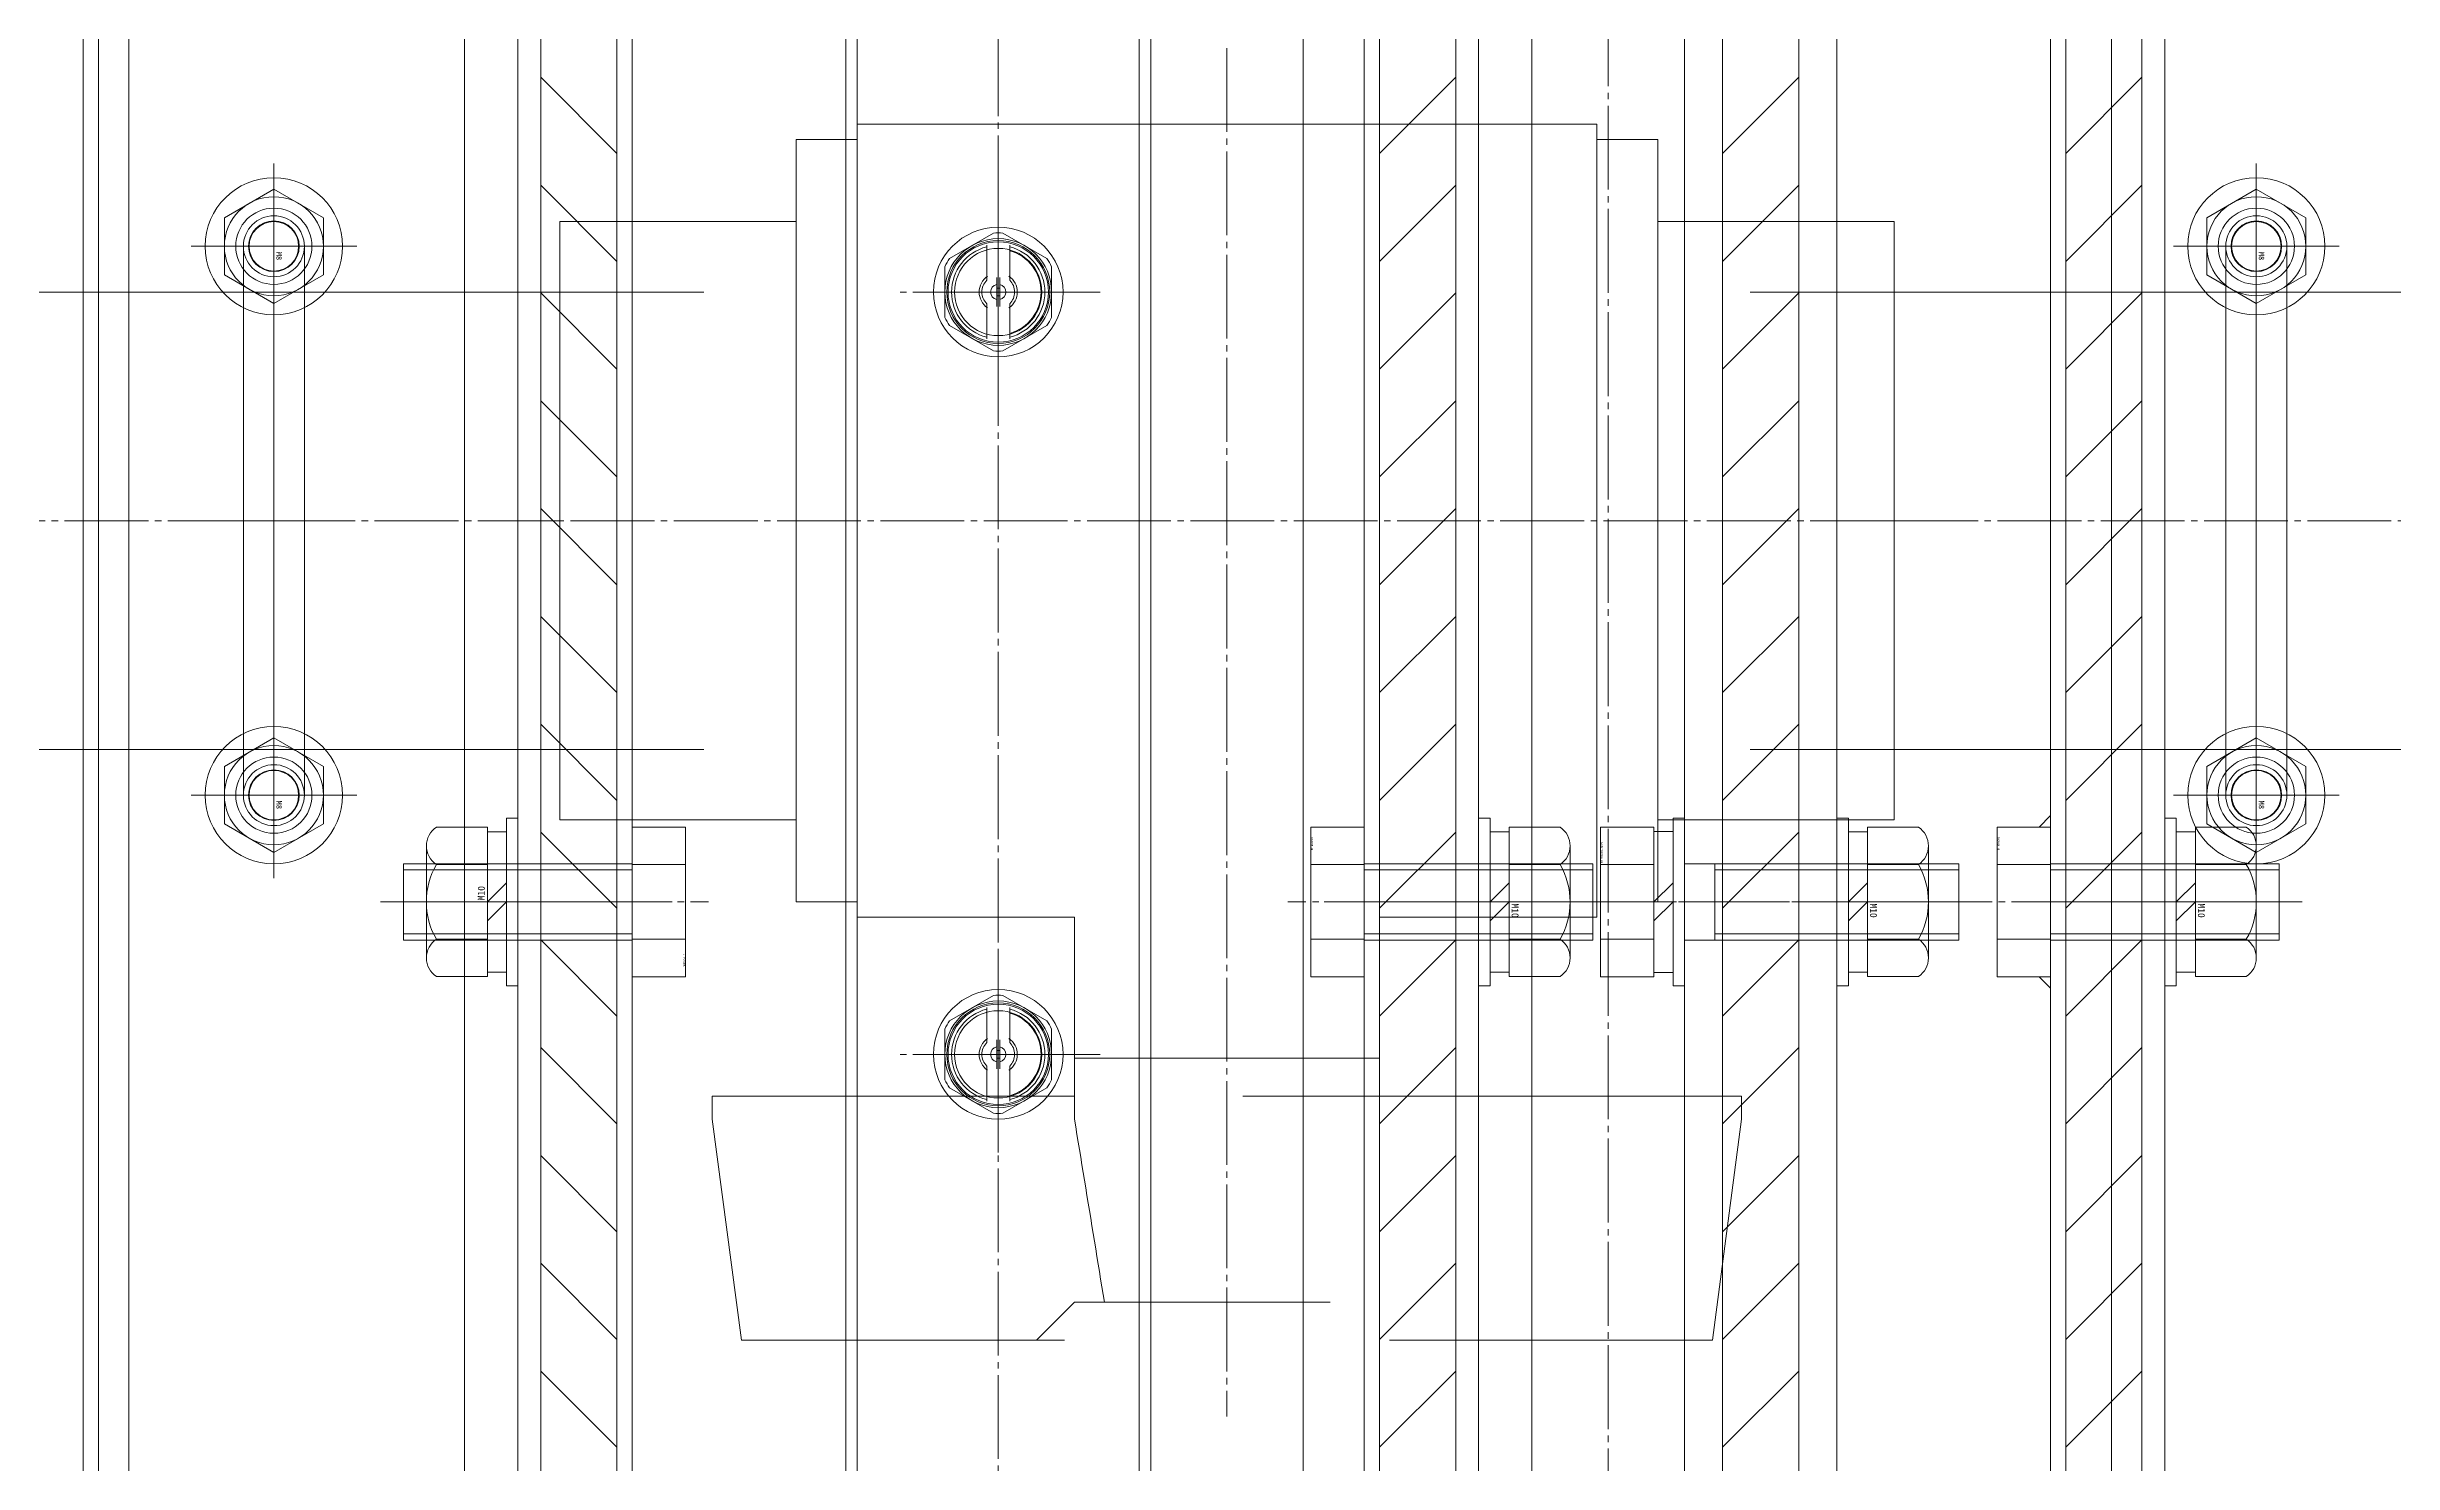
# Model space of a CAD drawing. Units: millimetres at full size. Extents: x -21196 to 21204, y -11807 to 11807.
# Drawn here: x -8104.3 to -7796.6, y -2983.8 to -2798 of the extents above; entities that cross this region are included whole.
import ezdxf
from ezdxf.enums import TextEntityAlignment as Align

# ---------------------------------------------------------------- set-up
doc = ezdxf.new("R2010")
doc.units = ezdxf.units.MM
doc.header["$LTSCALE"] = 0.5
doc.linetypes.add('USER4', pattern=[27.1, 22, -1.7, 1.7, -1.7])
doc.layers.add('1-0_設備-5(241129配置図菊池追記(立面図).jww)(機器配置図 260128.dwg)', color=7, linetype='Continuous', lineweight=9)
doc.styles.add('ＭＳ ゴシック', font='')
doc.styles.get('ＭＳ ゴシック').set_extended_font_data('MS Gothic')

msp = doc.modelspace()

# ---------------------------------------------------------------- linework, layer by layer
at = {"layer": '1-0_設備-5(241129配置図菊池追記(立面図).jww)(機器配置図 260128.dwg)'}
for p, q in [((-7939.5215, -3628.1472), (-7939.5215, -1232.1472)), ((-7998.0215, -1330.1471), (-7998.0215, -3580.1471)), ((-7961.0215, -3580.1471), (-7961.0215, -1330.1471)), ((-8049.5215, -1360.1471), (-8049.5215, -3205.1471)), ((-8049.5215, -1360.1471), (-8049.5215, -3205.1471)), ((-8099.5215, -1405.1471), (-8099.5215, -3455.1471)), ((-8099.5215, -1405.1471), (-8099.5215, -3455.1471)), ((-8093.5215, -1405.1471), (-8093.5215, -3455.1471)), ((-8093.5215, -1405.1471), (-8093.5215, -3455.1471)), ((-7839.5215, -1405.1471), (-7839.5215, -3455.1471)), ((-7839.5215, -1405.1471), (-7839.5215, -3455.1471)), ((-7833.5215, -1405.1471), (-7833.5215, -3455.1471)), ((-7833.5215, -1405.1471), (-7833.5215, -3455.1471)), ((-8027.5215, -1425.1472), (-8027.5215, -3435.1472)), ((-7931.5215, -3435.1472), (-7931.5215, -1425.1472)), ((-8029.5215, -1480.1472), (-8029.5215, -3380.1472)), ((-7929.5215, -3380.1472), (-7929.5215, -1480.1472)), ((-8039.5215, -2801.9848), (-8029.5215, -2811.9848)), ((-7919.5215, -2801.9848), (-7929.5215, -2811.9848)), ((-7874.5215, -2801.9848), (-7884.5215, -2811.9848)), ((-7829.5215, -2801.9848), (-7839.5215, -2811.9848)), ((-7901.0215, -2808.1471), (-7998.0215, -2808.1471)), ((-7998.0215, -2808.1471), (-7998.0215, -2912.1471)), ((-7901.0215, -2808.1471), (-7901.0215, -2912.1471)), ((-8006.0215, -2810.1471), (-8006.0215, -2910.1471)), ((-7998.0215, -2810.1471), (-8006.0215, -2810.1471)), ((-7901.0215, -2810.1471), (-7893.0215, -2810.1471)), ((-7893.0215, -2810.1471), (-7893.0215, -2910.1471)), ((-8074.5215, -2816.6471), (-8081.0165, -2820.3971)), ((-8074.5215, -2816.6471), (-8081.0165, -2820.3971)), ((-8068.0265, -2820.3971), (-8074.5215, -2816.6471)), ((-8068.0265, -2820.3971), (-8074.5215, -2816.6471)), ((-8039.5215, -2816.127), (-8029.5215, -2826.127)), ((-7919.5215, -2816.127), (-7929.5215, -2826.127)), ((-7874.5215, -2816.1269), (-7884.5215, -2826.1269)), ((-7829.5215, -2816.127), (-7839.5215, -2826.127)), ((-7814.5215, -2816.6471), (-7821.0165, -2820.3971)), ((-7814.5215, -2816.6471), (-7821.0165, -2820.3971)), ((-7808.0265, -2820.3971), (-7814.5215, -2816.6471)), ((-7808.0265, -2820.3971), (-7814.5215, -2816.6471)), ((-8081.0165, -2820.3971), (-8081.0165, -2827.8971)), ((-8081.0165, -2820.3971), (-8081.0165, -2827.8971)), ((-8081.0165, -2820.3971), (-8081.0165, -2827.8971)), ((-8081.0165, -2820.3971), (-8081.0165, -2827.8971)), ((-8068.0265, -2827.8971), (-8068.0265, -2820.3971)), ((-8068.0265, -2827.8971), (-8068.0265, -2820.3971)), ((-8068.0265, -2827.8971), (-8068.0265, -2820.3971)), ((-8068.0265, -2827.8971), (-8068.0265, -2820.3971)), ((-8037.0215, -2820.8971), (-8037.0215, -2899.3971)), ((-8006.0215, -2820.8971), (-8037.0215, -2820.8971)), ((-7893.0215, -2820.8971), (-7862.0215, -2820.8971)), ((-7862.0215, -2820.8971), (-7862.0215, -2899.3971)), ((-7821.0165, -2820.3971), (-7821.0165, -2827.8971)), ((-7821.0165, -2820.3971), (-7821.0165, -2827.8971)), ((-7821.0165, -2820.3971), (-7821.0165, -2827.8971)), ((-7821.0165, -2820.3971), (-7821.0165, -2827.8971)), ((-7808.0265, -2827.8971), (-7808.0265, -2820.3971)), ((-7808.0265, -2827.8971), (-7808.0265, -2820.3971)), ((-7808.0265, -2827.8971), (-7808.0265, -2820.3971)), ((-7808.0265, -2827.8971), (-7808.0265, -2820.3971)), ((-8078.5215, -2824.1471), (-8078.5215, -2896.1471)), ((-8078.5215, -2824.1471), (-8078.5215, -2896.1471)), ((-8070.5215, -2824.1471), (-8070.5215, -2896.1471)), ((-8070.5215, -2824.1471), (-8070.5215, -2896.1471)), ((-7980.1411, -2822.422), (-7985.902, -2825.748)), ((-7981.0215, -2824.0189), (-7981.0215, -2828.6069)), ((-7973.1411, -2825.748), (-7978.902, -2822.422)), ((-7978.0215, -2828.6069), (-7978.0215, -2824.0189)), ((-7818.5215, -2824.1471), (-7818.5215, -2896.1471)), ((-7818.5215, -2824.1471), (-7818.5215, -2896.1471)), ((-7810.5215, -2824.1471), (-7810.5215, -2896.1471)), ((-7810.5215, -2824.1471), (-7810.5215, -2896.1471)), ((-7986.5215, -2826.8211), (-7986.5215, -2833.4732)), ((-7972.5215, -2833.4732), (-7972.5215, -2826.8211)), ((-8115.5215, -2830.1471), (-8037.0215, -2830.1471)), ((-8081.0165, -2827.8971), (-8074.5215, -2831.6471)), ((-8081.0165, -2827.8971), (-8074.5215, -2831.6471)), ((-8074.5215, -2831.6471), (-8068.0265, -2827.8971)), ((-8074.5215, -2831.6471), (-8068.0265, -2827.8971)), ((-8074.5215, -2830.1471), (-8074.5215, -2890.1471)), ((-8039.5215, -2830.2691), (-8029.5215, -2840.2691)), ((-8037.0215, -2830.1471), (-8018.1526, -2830.1471)), ((-7979.7215, -2832.0366), (-7979.7215, -2828.2577)), ((-7979.3215, -2832.0366), (-7979.3215, -2828.2577)), ((-7919.5215, -2830.2691), (-7929.5215, -2840.2691)), ((-7874.5215, -2830.2691), (-7884.5215, -2840.2691)), ((-7862.0215, -2830.1471), (-7880.8904, -2830.1471)), ((-7862.0215, -2830.1471), (-7763.5215, -2830.1471)), ((-7829.5215, -2830.2691), (-7839.5215, -2840.2691)), ((-7821.0165, -2827.8971), (-7814.5215, -2831.6471)), ((-7821.0165, -2827.8971), (-7814.5215, -2831.6471)), ((-7814.5215, -2831.6471), (-7808.0265, -2827.8971)), ((-7814.5215, -2831.6471), (-7808.0265, -2827.8971)), ((-7814.5215, -2830.1471), (-7814.5215, -2890.1471)), ((-7981.0215, -2831.6875), (-7981.0215, -2836.2754)), ((-7978.0215, -2836.2754), (-7978.0215, -2831.6875)), ((-7985.902, -2834.5463), (-7980.1411, -2837.8724)), ((-7978.902, -2837.8724), (-7973.1411, -2834.5463)), ((-8039.5215, -2844.4112), (-8029.5215, -2854.4112)), ((-7919.5215, -2844.4112), (-7929.5215, -2854.4112)), ((-7874.5215, -2844.4112), (-7884.5215, -2854.4112)), ((-7829.5215, -2844.4112), (-7839.5215, -2854.4112)), ((-8070.5215, -2860.1471), (-8078.5215, -2860.1471)), ((-8070.5215, -2860.1471), (-8078.5215, -2860.1471)), ((-8039.5215, -2858.5534), (-8029.5215, -2868.5534)), ((-7919.5215, -2858.5534), (-7929.5215, -2868.5534)), ((-7874.5215, -2858.5534), (-7884.5215, -2868.5534)), ((-7829.5215, -2858.5534), (-7839.5215, -2868.5534)), ((-7810.5215, -2860.1471), (-7818.5215, -2860.1471)), ((-7810.5215, -2860.1471), (-7818.5215, -2860.1471)), ((-8039.5215, -2872.6955), (-8029.5215, -2882.6955)), ((-7919.5215, -2872.6955), (-7929.5215, -2882.6955)), ((-7874.5215, -2872.6955), (-7884.5215, -2882.6955)), ((-7829.5215, -2872.6955), (-7839.5215, -2882.6955)), ((-8074.5215, -2888.6471), (-8081.0165, -2892.3971)), ((-8074.5215, -2888.6471), (-8081.0165, -2892.3971)), ((-8068.0265, -2892.3971), (-8074.5215, -2888.6471)), ((-8068.0265, -2892.3971), (-8074.5215, -2888.6471)), ((-8039.5215, -2886.8376), (-8029.5215, -2896.8376)), ((-7919.5215, -2886.8376), (-7929.5215, -2896.8376)), ((-7874.5215, -2886.8376), (-7884.5215, -2896.8376)), ((-7829.5215, -2886.8376), (-7839.5215, -2896.8376)), ((-7814.5215, -2888.6471), (-7821.0165, -2892.3971)), ((-7814.5215, -2888.6471), (-7821.0165, -2892.3971)), ((-7808.0265, -2892.3971), (-7814.5215, -2888.6471)), ((-7808.0265, -2892.3971), (-7814.5215, -2888.6471)), ((-8115.5215, -2890.1471), (-8037.0215, -2890.1471)), ((-8037.0215, -2890.1471), (-8018.1526, -2890.1471)), ((-7862.0215, -2890.1471), (-7880.8904, -2890.1471)), ((-7862.0215, -2890.1471), (-7763.5215, -2890.1471)), ((-8081.0165, -2892.3971), (-8081.0165, -2899.8971)), ((-8081.0165, -2892.3971), (-8081.0165, -2899.8971)), ((-8081.0165, -2892.3971), (-8081.0165, -2899.8971)), ((-8081.0165, -2892.3971), (-8081.0165, -2899.8971)), ((-8068.0265, -2899.8971), (-8068.0265, -2892.3971)), ((-8068.0265, -2899.8971), (-8068.0265, -2892.3971)), ((-8068.0265, -2899.8971), (-8068.0265, -2892.3971)), ((-8068.0265, -2899.8971), (-8068.0265, -2892.3971)), ((-7821.0165, -2892.3971), (-7821.0165, -2899.8971)), ((-7821.0165, -2892.3971), (-7821.0165, -2899.8971)), ((-7821.0165, -2892.3971), (-7821.0165, -2899.8971)), ((-7821.0165, -2892.3971), (-7821.0165, -2899.8971)), ((-7808.0265, -2899.8971), (-7808.0265, -2892.3971)), ((-7808.0265, -2899.8971), (-7808.0265, -2892.3971)), ((-7808.0265, -2899.8971), (-7808.0265, -2892.3971)), ((-7808.0265, -2899.8971), (-7808.0265, -2892.3971)), ((-8081.0165, -2899.8971), (-8074.5215, -2903.6471)), ((-8081.0165, -2899.8971), (-8074.5215, -2903.6471)), ((-8074.5215, -2903.6471), (-8068.0265, -2899.8971)), ((-8074.5215, -2903.6471), (-8068.0265, -2899.8971)), ((-8053.2085, -2900.3472), (-8046.5215, -2900.3472)), ((-8046.5215, -2919.9472), (-8046.5215, -2900.3472)), ((-8046.5215, -2900.9472), (-8044.0215, -2900.9472)), ((-8039.5215, -2900.9798), (-8029.5215, -2910.9798)), ((-8006.0215, -2899.3971), (-8037.0215, -2899.3971)), ((-8027.5215, -2900.3322), (-8020.5215, -2900.3322)), ((-8027.5215, -2900.3322), (-8027.5215, -2919.9621)), ((-8020.5215, -2900.3322), (-8020.5215, -2919.9621)), ((-7938.5215, -2919.9621), (-7938.5215, -2900.3322)), ((-7931.5215, -2900.3322), (-7938.5215, -2900.3322)), ((-7931.5215, -2919.9621), (-7931.5215, -2900.3322)), ((-7919.5215, -2900.9798), (-7929.5215, -2910.9798)), ((-7915.0215, -2900.9472), (-7912.5215, -2900.9472)), ((-7912.5215, -2900.3472), (-7912.5215, -2919.9472)), ((-7912.5215, -2900.3472), (-7905.8345, -2900.3472)), ((-7900.5215, -2919.9621), (-7900.5215, -2900.3322)), ((-7893.5215, -2900.3322), (-7900.5215, -2900.3322)), ((-7893.5215, -2900.3322), (-7893.5215, -2919.9621)), ((-7891.0215, -2900.8971), (-7893.5215, -2900.8971)), ((-7893.0215, -2899.3971), (-7862.0215, -2899.3971)), ((-7891.0215, -2921.1471), (-7891.0215, -2899.1471)), ((-7889.5215, -2899.1471), (-7891.0215, -2899.1471)), ((-7889.5215, -2921.1471), (-7889.5215, -2899.1471)), ((-7874.5215, -2900.9798), (-7884.5215, -2910.9798)), ((-7868.0215, -2900.9471), (-7865.5215, -2900.9471)), ((-7865.5215, -2900.3471), (-7865.5215, -2919.9471)), ((-7865.5215, -2900.3471), (-7858.8345, -2900.3471)), ((-7848.5215, -2919.9621), (-7848.5215, -2900.3322)), ((-7841.5215, -2900.3322), (-7848.5215, -2900.3322)), ((-7841.5215, -2919.9621), (-7841.5215, -2900.3322)), ((-7829.5215, -2900.9798), (-7839.5215, -2910.9798)), ((-7825.0215, -2900.9472), (-7822.5215, -2900.9472)), ((-7822.5215, -2900.3472), (-7822.5215, -2919.9472)), ((-7822.5215, -2900.3472), (-7815.8345, -2900.3472)), ((-7821.0165, -2899.8971), (-7814.5215, -2903.6471)), ((-7821.0165, -2899.8971), (-7814.5215, -2903.6471)), ((-7814.5215, -2903.6471), (-7808.0265, -2899.8971)), ((-7814.5215, -2903.6471), (-7808.0265, -2899.8971)), ((-8054.5215, -2917.4972), (-8054.5215, -2902.7972)), ((-7904.5215, -2902.7972), (-7904.5215, -2917.4972)), ((-7857.5215, -2902.7971), (-7857.5215, -2917.4971)), ((-7814.5215, -2902.7972), (-7814.5215, -2917.4972)), ((-8057.5215, -2905.1472), (-8057.5215, -2915.1472)), ((-8057.5215, -2905.1472), (-8027.5215, -2905.1472)), ((-8057.5215, -2905.9592), (-8027.5215, -2905.9592)), ((-8053.2085, -2905.2472), (-8046.5215, -2905.2472)), ((-8046.5215, -2910.1472), (-8044.0215, -2907.6472)), ((-8027.5215, -2905.2397), (-8020.5215, -2905.2397)), ((-7931.5215, -2905.2397), (-7938.5215, -2905.2397)), ((-7901.5215, -2905.1472), (-7931.5215, -2905.1472)), ((-7901.5215, -2905.9592), (-7931.5215, -2905.9592)), ((-7915.0215, -2910.1472), (-7912.5215, -2907.6472)), ((-7912.5215, -2905.2472), (-7905.8345, -2905.2472)), ((-7901.5215, -2915.1472), (-7901.5215, -2905.1472)), ((-7893.5215, -2905.2397), (-7900.5215, -2905.2397)), ((-7893.5215, -2910.1471), (-7891.0215, -2907.6471)), ((-7853.5215, -2905.1471), (-7889.5215, -2905.1471)), ((-7885.5215, -2915.1471), (-7885.5215, -2905.1471)), ((-7853.5215, -2905.9591), (-7885.5215, -2905.9591)), ((-7868.0215, -2910.1471), (-7865.5215, -2907.6471)), ((-7865.5215, -2905.2471), (-7858.8345, -2905.2471)), ((-7853.5215, -2915.1471), (-7853.5215, -2905.1471)), ((-7841.5215, -2905.2397), (-7848.5215, -2905.2397)), ((-7811.5215, -2905.1472), (-7841.5215, -2905.1472)), ((-7811.5215, -2905.9592), (-7841.5215, -2905.9592)), ((-7825.0215, -2910.1472), (-7822.5215, -2907.6472)), ((-7822.5215, -2905.2472), (-7815.8345, -2905.2472)), ((-7811.5215, -2915.1472), (-7811.5215, -2905.1472)), ((-8044.0215, -2910.1472), (-8046.5215, -2912.6472)), ((-7998.0215, -2910.1471), (-8006.0215, -2910.1471)), ((-7912.5215, -2910.1472), (-7915.0215, -2912.6472)), ((-7901.0215, -2910.1471), (-7893.0215, -2910.1471)), ((-7891.0215, -2910.1471), (-7893.5215, -2912.6471)), ((-7865.5215, -2910.1471), (-7868.0215, -2912.6471)), ((-7822.5215, -2910.1472), (-7825.0215, -2912.6472)), ((-7969.5215, -2912.1471), (-7998.0215, -2912.1471)), ((-7969.5215, -2930.6471), (-7969.5215, -2912.1471)), ((-7929.5215, -2930.6471), (-7929.5215, -2912.1471)), ((-7901.0215, -2912.1471), (-7929.5215, -2912.1471)), ((-8057.5215, -2914.3352), (-8027.5215, -2914.3352)), ((-8057.5215, -2915.1472), (-8027.5215, -2915.1472)), ((-8046.5215, -2915.0472), (-8053.2085, -2915.0472)), ((-8039.5215, -2915.1219), (-8029.5215, -2925.1219)), ((-8027.5215, -2915.0546), (-8020.5215, -2915.0546)), ((-7931.5215, -2915.0546), (-7938.5215, -2915.0546)), ((-7901.5215, -2914.3352), (-7931.5215, -2914.3352)), ((-7901.5215, -2915.1472), (-7931.5215, -2915.1472)), ((-7919.5215, -2915.1219), (-7929.5215, -2925.1219)), ((-7905.8345, -2915.0472), (-7912.5215, -2915.0472)), ((-7893.5215, -2915.0546), (-7900.5215, -2915.0546)), ((-7853.5215, -2915.1471), (-7889.5215, -2915.1471)), ((-7853.5215, -2914.3351), (-7885.5215, -2914.3351)), ((-7874.5215, -2915.1219), (-7884.5215, -2925.1219)), ((-7858.8345, -2915.0471), (-7865.5215, -2915.0471)), ((-7841.5215, -2915.0546), (-7848.5215, -2915.0546)), ((-7811.5215, -2914.3352), (-7841.5215, -2914.3352)), ((-7811.5215, -2915.1472), (-7841.5215, -2915.1472)), ((-7829.5215, -2915.1219), (-7839.5215, -2925.1219)), ((-7815.8345, -2915.0472), (-7822.5215, -2915.0472)), ((-8046.5215, -2919.9472), (-8053.2085, -2919.9472)), ((-8044.0215, -2919.3472), (-8046.5215, -2919.3472)), ((-8027.5215, -2919.9621), (-8020.5215, -2919.9621)), ((-7931.5215, -2919.9621), (-7938.5215, -2919.9621)), ((-7912.5215, -2919.3472), (-7915.0215, -2919.3472)), ((-7905.8345, -2919.9472), (-7912.5215, -2919.9472)), ((-7893.5215, -2919.9621), (-7900.5215, -2919.9621)), ((-7893.5215, -2919.3971), (-7891.0215, -2919.3971)), ((-7865.5215, -2919.3471), (-7868.0215, -2919.3471)), ((-7858.8345, -2919.9471), (-7865.5215, -2919.9471)), ((-7841.5215, -2919.9621), (-7848.5215, -2919.9621)), ((-7822.5215, -2919.3472), (-7825.0215, -2919.3472)), ((-7815.8345, -2919.9472), (-7822.5215, -2919.9472)), ((-7980.1411, -2922.422), (-7985.902, -2925.748)), ((-7973.1411, -2925.748), (-7978.902, -2922.422)), ((-7891.0215, -2921.1471), (-7889.5215, -2921.1471)), ((-7981.0215, -2924.0189), (-7981.0215, -2928.6069)), ((-7978.0215, -2928.6069), (-7978.0215, -2924.0189)), ((-8039.5215, -2929.264), (-8029.5215, -2939.264)), ((-7986.5215, -2926.8211), (-7986.5215, -2933.4732)), ((-7979.7215, -2932.0366), (-7979.7215, -2928.2577)), ((-7979.3215, -2932.0366), (-7979.3215, -2928.2577)), ((-7972.5215, -2933.4732), (-7972.5215, -2926.8211)), ((-7919.5215, -2929.264), (-7929.5215, -2939.264)), ((-7874.5215, -2929.264), (-7884.5215, -2939.264)), ((-7829.5215, -2929.264), (-7839.5215, -2939.264)), ((-7981.0215, -2931.6875), (-7981.0215, -2936.2754)), ((-7978.0215, -2936.2754), (-7978.0215, -2931.6875)), ((-7969.5215, -2930.6471), (-7929.5215, -2930.6471)), ((-7969.5215, -2930.6471), (-7969.5215, -2938.6471)), ((-7929.5215, -2930.6471), (-7929.5215, -2935.6471)), ((-7985.902, -2934.5463), (-7980.1411, -2937.8724)), ((-7978.902, -2937.8724), (-7973.1411, -2934.5463)), ((-7969.5215, -2935.6471), (-8017.0215, -2935.6471)), ((-8017.0215, -2938.6471), (-8017.0215, -2935.6471)), ((-7882.0215, -2935.6471), (-7947.4272, -2935.6471)), ((-7882.0215, -2938.6471), (-7882.0215, -2935.6471)), ((-8017.0215, -2938.6471), (-8013.2036, -2967.6471)), ((-8039.5215, -2943.4062), (-8029.5215, -2953.4062)), ((-7919.5215, -2943.4062), (-7929.5215, -2953.4062)), ((-7874.5215, -2943.4062), (-7884.5215, -2953.4062)), ((-7829.5215, -2943.4062), (-7839.5215, -2953.4062)), ((-8039.5215, -2957.5483), (-8029.5215, -2967.5483)), ((-7919.5215, -2957.5483), (-7929.5215, -2967.5483)), ((-7874.5215, -2957.5483), (-7884.5215, -2967.5483)), ((-7829.5215, -2957.5483), (-7839.5215, -2967.5483)), ((-7974.5215, -2967.6471), (-7969.5213, -2962.6471)), ((-7969.5213, -2962.6471), (-7935.9961, -2962.6471)), ((-8013.2036, -2967.6471), (-7970.8202, -2967.6471)), ((-8039.5215, -2971.6905), (-8029.5215, -2981.6905)), ((-7919.5215, -2971.6905), (-7929.5215, -2981.6905)), ((-7874.5215, -2971.6904), (-7884.5215, -2981.6904)), ((-7829.5215, -2971.6905), (-7839.5215, -2981.6905))]:
    msp.add_line(p, q, dxfattribs=at)
at = {"layer": '1-0_設備-5(241129配置図菊池追記(立面図).jww)(機器配置図 260128.dwg)', "linetype": 'USER4'}
for p, q in [((-7899.5215, -1410.0553), (-7899.5215, -3450.239)), ((-7979.5215, -3443.9101), (-7979.5215, -1416.3842)), ((-7949.5215, -2798.1471), (-7949.5215, -2977.6471)), ((-8074.5215, -2835.0154), (-8074.5215, -2813.2789)), ((-8074.5215, -2835.0154), (-8074.5215, -2813.2789)), ((-8074.5215, -2814.8049), (-8074.5215, -2833.4894)), ((-8074.5215, -2814.8049), (-8074.5215, -2833.4894)), ((-7814.5215, -2835.0154), (-7814.5215, -2813.2789)), ((-7814.5215, -2835.0154), (-7814.5215, -2813.2789)), ((-7814.5215, -2814.8049), (-7814.5215, -2833.4894)), ((-7814.5215, -2814.8049), (-7814.5215, -2833.4894)), ((-8074.5215, -2902.792), (-8074.5215, -2817.5023)), ((-8074.5215, -2902.792), (-8074.5215, -2817.5023)), ((-7979.5215, -2816.7775), (-7979.5215, -2843.5168)), ((-7814.5215, -2902.792), (-7814.5215, -2817.5023)), ((-7814.5215, -2902.792), (-7814.5215, -2817.5023)), ((-7979.5215, -2838.8203), (-7979.5215, -2821.474)), ((-8085.3898, -2824.1471), (-8063.6533, -2824.1471)), ((-8085.3898, -2824.1471), (-8063.6533, -2824.1471)), ((-8065.1793, -2824.1471), (-8083.8638, -2824.1471)), ((-8065.1793, -2824.1471), (-8083.8638, -2824.1471)), ((-8081.2234, -2824.1471), (-8067.8197, -2824.1471)), ((-8081.2234, -2824.1471), (-8067.8197, -2824.1471)), ((-7825.3898, -2824.1471), (-7803.6533, -2824.1471)), ((-7825.3898, -2824.1471), (-7803.6533, -2824.1471)), ((-7805.1793, -2824.1471), (-7823.8638, -2824.1471)), ((-7805.1793, -2824.1471), (-7823.8638, -2824.1471)), ((-7821.2234, -2824.1471), (-7807.8197, -2824.1471)), ((-7821.2234, -2824.1471), (-7807.8197, -2824.1471)), ((-7966.1519, -2830.1472), (-7992.8912, -2830.1472)), ((-7970.8484, -2830.1472), (-7988.1947, -2830.1472)), ((-8115.5215, -2860.1471), (-8037.0215, -2860.1471)), ((-7862.0215, -2860.1471), (-8037.0215, -2860.1471)), ((-7862.0215, -2860.1471), (-7763.5215, -2860.1471)), ((-8074.5215, -2907.0154), (-8074.5215, -2885.2789)), ((-8074.5215, -2907.0154), (-8074.5215, -2885.2789)), ((-7814.5215, -2907.0154), (-7814.5215, -2885.2789)), ((-7814.5215, -2907.0154), (-7814.5215, -2885.2789)), ((-8074.5215, -2886.8049), (-8074.5215, -2905.4894)), ((-8074.5215, -2886.8049), (-8074.5215, -2905.4894)), ((-7814.5215, -2886.8049), (-7814.5215, -2905.4894)), ((-7814.5215, -2886.8049), (-7814.5215, -2905.4894)), ((-8085.3898, -2896.1471), (-8063.6533, -2896.1471)), ((-8085.3898, -2896.1471), (-8063.6533, -2896.1471)), ((-8065.1793, -2896.1471), (-8083.8638, -2896.1471)), ((-8065.1793, -2896.1471), (-8083.8638, -2896.1471)), ((-8081.2234, -2896.1471), (-8067.8197, -2896.1471)), ((-8081.2234, -2896.1471), (-8067.8197, -2896.1471)), ((-7825.3898, -2896.1471), (-7803.6533, -2896.1471)), ((-7825.3898, -2896.1471), (-7803.6533, -2896.1471)), ((-7805.1793, -2896.1471), (-7823.8638, -2896.1471)), ((-7805.1793, -2896.1471), (-7823.8638, -2896.1471)), ((-7821.2234, -2896.1471), (-7807.8197, -2896.1471)), ((-7821.2234, -2896.1471), (-7807.8197, -2896.1471)), ((-8060.5215, -2910.1472), (-8017.5215, -2910.1472)), ((-8054.5215, -2910.1472), (-8042.5215, -2910.1472)), ((-8036.6965, -2910.1472), (-8045.2847, -2910.1472)), ((-8025.5847, -2910.1472), (-8043.032, -2910.1472)), ((-8034.9826, -2910.1472), (-8021.9499, -2910.1472)), ((-7898.5215, -2910.1472), (-7941.5215, -2910.1472)), ((-7924.0604, -2910.1472), (-7937.0931, -2910.1472)), ((-7933.4583, -2910.1472), (-7916.0111, -2910.1472)), ((-7922.3466, -2910.1472), (-7913.7583, -2910.1472)), ((-7904.5215, -2910.1472), (-7916.5215, -2910.1472)), ((-7850.5215, -2910.1471), (-7903.5215, -2910.1471)), ((-7878.7114, -2910.1471), (-7895.3206, -2910.1471)), ((-7888.4583, -2910.1471), (-7871.0111, -2910.1471)), ((-7862.7232, -2910.1471), (-7881.2323, -2910.1471)), ((-7857.5215, -2910.1471), (-7869.5215, -2910.1471)), ((-7808.5215, -2910.1472), (-7851.5215, -2910.1472)), ((-7845.4625, -2910.1472), (-7835.5447, -2910.1472)), ((-7843.4583, -2910.1472), (-7826.0111, -2910.1472)), ((-7832.3466, -2910.1472), (-7823.7583, -2910.1472)), ((-7814.5215, -2910.1472), (-7826.5215, -2910.1472)), ((-7979.5215, -2916.7775), (-7979.5215, -2943.5168)), ((-7979.5215, -2938.8203), (-7979.5215, -2921.474)), ((-7966.1519, -2930.1472), (-7992.8912, -2930.1472)), ((-7970.8484, -2930.1472), (-7988.1947, -2930.1472))]:
    msp.add_line(p, q, dxfattribs=at)
at = {"layer": '1-0_設備-5(241129配置図菊池追記(立面図).jww)(機器配置図 260128.dwg)'}
for points in [[(-7839.5215, -3630.1472), (-7839.5215, -1230.1472), (-8099.5215, -1230.1472), (-8099.5215, -3630.1472)], [(-7841.5215, -3628.1472), (-7841.5215, -1232.1472), (-8097.5215, -1232.1472), (-8097.5215, -3628.1472)], [(-7959.5215, -1330.1471), (-7959.5215, -3580.1471), (-7999.5215, -3580.1471), (-7999.5215, -1330.1471)], [(-7889.5215, -3431.6471), (-7889.5215, -1428.6471), (-7891.0215, -1427.1471), (-7908.0215, -1427.1471), (-7909.5215, -1428.6471), (-7909.5215, -3431.6471), (-7908.0215, -3433.1471), (-7891.0215, -3433.1471)], [(-8039.5215, -1430.1472), (-8042.5215, -1430.1472), (-8042.5215, -3430.1472), (-8039.5215, -3430.1472)], [(-8029.5215, -1430.1472), (-8039.5215, -1430.1472), (-8039.5215, -3430.1472), (-8029.5215, -3430.1472)], [(-7929.5215, -1430.1472), (-7919.5215, -1430.1472), (-7919.5215, -3430.1472), (-7929.5215, -3430.1472)], [(-7919.5215, -1430.1472), (-7916.5215, -1430.1472), (-7916.5215, -3430.1472), (-7919.5215, -3430.1472)], [(-7839.5215, -1430.1472), (-7829.5215, -1430.1472), (-7829.5215, -3430.1472), (-7839.5215, -3430.1472)], [(-7829.5215, -1430.1472), (-7826.5215, -1430.1472), (-7826.5215, -3430.1472), (-7829.5215, -3430.1472)], [(-7889.5215, -3410.1471), (-7889.5215, -1450.1471), (-7884.5215, -1450.1471), (-7884.5215, -3410.1471)], [(-7884.5215, -1450.1471), (-7874.5215, -1450.1471), (-7874.5215, -3410.1471), (-7884.5215, -3410.1471)], [(-7874.5215, -3410.1471), (-7869.5215, -3410.1471), (-7869.5215, -1450.1471), (-7874.5215, -1450.1471)], [(-8044.0215, -2921.1472), (-8044.0215, -2899.1472), (-8042.5215, -2899.1472), (-8042.5215, -2921.1472)], [(-7915.0215, -2899.1472), (-7915.0215, -2921.1472), (-7916.5215, -2921.1472), (-7916.5215, -2899.1472)], [(-7868.0215, -2899.1471), (-7868.0215, -2921.1471), (-7869.5215, -2921.1471), (-7869.5215, -2899.1471)], [(-7841.5215, -2900.3322), (-7843.0215, -2900.3322), (-7841.5215, -2898.8322)], [(-7825.0215, -2899.1472), (-7825.0215, -2921.1472), (-7826.5215, -2921.1472), (-7826.5215, -2899.1472)], [(-7841.5215, -2919.9621), (-7843.0215, -2919.9621), (-7841.5215, -2921.4621)]]:
    msp.add_lwpolyline(points, close=True, dxfattribs=at)
for points in [[(-8068.0265, -2820.3971), (-8074.5215, -2816.6471), (-8081.0165, -2820.3971)], [(-8068.0265, -2820.3971), (-8074.5215, -2816.6471), (-8081.0165, -2820.3971)], [(-7808.0265, -2820.3971), (-7814.5215, -2816.6471), (-7821.0165, -2820.3971)], [(-7808.0265, -2820.3971), (-7814.5215, -2816.6471), (-7821.0165, -2820.3971)], [(-8081.0165, -2827.8971), (-8074.5215, -2831.6471), (-8068.0265, -2827.8971)], [(-8081.0165, -2827.8971), (-8074.5215, -2831.6471), (-8068.0265, -2827.8971)], [(-7821.0165, -2827.8971), (-7814.5215, -2831.6471), (-7808.0265, -2827.8971)], [(-7821.0165, -2827.8971), (-7814.5215, -2831.6471), (-7808.0265, -2827.8971)], [(-8068.0265, -2892.3971), (-8074.5215, -2888.6471), (-8081.0165, -2892.3971)], [(-8068.0265, -2892.3971), (-8074.5215, -2888.6471), (-8081.0165, -2892.3971)], [(-7808.0265, -2892.3971), (-7814.5215, -2888.6471), (-7821.0165, -2892.3971)], [(-7808.0265, -2892.3971), (-7814.5215, -2888.6471), (-7821.0165, -2892.3971)], [(-8081.0165, -2899.8971), (-8074.5215, -2903.6471), (-8068.0265, -2899.8971)], [(-8081.0165, -2899.8971), (-8074.5215, -2903.6471), (-8068.0265, -2899.8971)], [(-7821.0165, -2899.8971), (-7814.5215, -2903.6471), (-7808.0265, -2899.8971)], [(-7821.0165, -2899.8971), (-7814.5215, -2903.6471), (-7808.0265, -2899.8971)], [(-7969.5215, -2938.6471), (-7969.3581, -2939.6472), (-7969.1947, -2940.6472), (-7969.0313, -2941.6472), (-7968.8678, -2942.6472), (-7968.7044, -2943.6472), (-7968.5409, -2944.6472), (-7968.3775, -2945.6473), (-7968.214, -2946.6473), (-7968.0505, -2947.6473), (-7967.887, -2948.6473), (-7967.7235, -2949.6473), (-7967.56, -2950.6473), (-7967.3964, -2951.6473), (-7967.2329, -2952.6473), (-7967.0693, -2953.6473), (-7966.9058, -2954.6473), (-7966.7422, -2955.6473), (-7966.5786, -2956.6473), (-7966.415, -2957.6472), (-7966.2513, -2958.6472), (-7966.0877, -2959.6472), (-7965.924, -2960.6472), (-7965.7604, -2961.6472), (-7965.5967, -2962.6471)], [(-7928.2229, -2967.6471), (-7885.8395, -2967.6471), (-7882.0215, -2938.6471)]]:
    msp.add_lwpolyline(points, dxfattribs=at)
for centre, radius in [((-8074.5215, -2824.1471), 9), ((-8074.5215, -2824.1471), 9), ((-7814.5215, -2824.1471), 9), ((-7814.5215, -2824.1471), 9), ((-8074.5215, -2824.1471), 6.495), ((-8074.5215, -2824.1471), 6.495), ((-7814.5215, -2824.1471), 6.495), ((-7814.5215, -2824.1471), 6.495), ((-8074.5215, -2824.1471), 5), ((-8074.5215, -2824.1471), 5), ((-8074.5215, -2824.1471), 4), ((-8074.5215, -2824.1471), 4), ((-8074.5215, -2824.1471), 3.322), ((-8074.5215, -2824.1471), 3.322), ((-8074.5215, -2824.1471), 3.25), ((-8074.5215, -2824.1471), 3.25), ((-7814.5215, -2824.1471), 5), ((-7814.5215, -2824.1471), 5), ((-7814.5215, -2824.1471), 4), ((-7814.5215, -2824.1471), 4), ((-7814.5215, -2824.1471), 3.322), ((-7814.5215, -2824.1471), 3.322), ((-7814.5215, -2824.1471), 3.25), ((-7814.5215, -2824.1471), 3.25), ((-7979.5215, -2830.1472), 8.5), ((-7979.5215, -2830.1472), 7), ((-7979.5215, -2830.1472), 6.75), ((-7979.5215, -2830.1472), 6.579), ((-7979.5215, -2830.1472), 5.723), ((-8074.5215, -2896.1471), 9), ((-8074.5215, -2896.1471), 9), ((-7814.5215, -2896.1471), 9), ((-7814.5215, -2896.1471), 9), ((-8074.5215, -2896.1471), 6.495), ((-8074.5215, -2896.1471), 6.495), ((-8074.5215, -2896.1471), 5), ((-8074.5215, -2896.1471), 5), ((-8074.5215, -2896.1471), 4), ((-8074.5215, -2896.1471), 4), ((-7814.5215, -2896.1471), 6.495), ((-7814.5215, -2896.1471), 6.495), ((-7814.5215, -2896.1471), 5), ((-7814.5215, -2896.1471), 5), ((-7814.5215, -2896.1471), 4), ((-7814.5215, -2896.1471), 4), ((-8074.5215, -2896.1471), 3.322), ((-8074.5215, -2896.1471), 3.322), ((-8074.5215, -2896.1471), 3.25), ((-8074.5215, -2896.1471), 3.25), ((-7814.5215, -2896.1471), 3.322), ((-7814.5215, -2896.1471), 3.322), ((-7814.5215, -2896.1471), 3.25), ((-7814.5215, -2896.1471), 3.25), ((-7979.5215, -2930.1472), 8.5), ((-7979.5215, -2930.1472), 7), ((-7979.5215, -2930.1472), 6.75), ((-7979.5215, -2930.1472), 6.579), ((-7979.5215, -2930.1472), 5.723)]:
    msp.add_circle(centre, radius, dxfattribs=at)
for centre, radius, start, end in [((-8074.5215, -2824.1471), 4, 0, 180), ((-8074.5215, -2824.1471), 4, 0, 180), ((-7814.5215, -2824.1471), 4, 0, 180), ((-7814.5215, -2824.1471), 4, 0, 180), ((-8074.5215, -2824.1471), 4, 180, 0), ((-8074.5215, -2824.1471), 4, 180, 0), ((-7979.5215, -2830.1472), 6.118, 104.193, 255.807), ((-7979.5215, -2830.1472), 7.75, 85.415, 94.585), ((-7979.5215, -2830.1472), 6.118, 284.193, 75.807), ((-7814.5215, -2824.1471), 4, 180, 0), ((-7814.5215, -2824.1471), 4, 180, 0), ((-7979.5215, -2830.1472), 7.75, 145.415, 154.585), ((-7979.5215, -2830.1472), 5.625, 285.466, 74.534), ((-7979.5215, -2830.1472), 7.75, 25.415, 34.585), ((-7979.5215, -2830.1472), 2.503, 124.14, 235.86), ((-7979.5215, -2830.1472), 2.15, 134.241, 225.759), ((-7979.5215, -2830.1472), 1, 101.537, 258.463), ((-7979.5215, -2830.1472), 0.5, 66.422, 113.578), ((-7979.5215, -2830.1472), 0.5, 246.422, 293.578), ((-7979.5215, -2830.1472), 1, 281.537, 78.463), ((-7979.5215, -2830.1472), 2.503, 304.14, 55.86), ((-7979.5215, -2830.1472), 2.15, 314.241, 45.759), ((-7979.5215, -2830.1472), 7.75, 205.415, 214.585), ((-7979.5215, -2830.1472), 7.75, 325.415, 334.585), ((-7979.5215, -2830.1472), 7.75, 265.415, 274.585), ((-8074.5215, -2896.1471), 4, 0, 180), ((-8074.5215, -2896.1471), 4, 0, 180), ((-7814.5215, -2896.1471), 4, 0, 180), ((-7814.5215, -2896.1471), 4, 0, 180), ((-8074.5215, -2896.1471), 4, 180, 0), ((-8074.5215, -2896.1471), 4, 180, 0), ((-7814.5215, -2896.1471), 4, 180, 0), ((-7814.5215, -2896.1471), 4, 180, 0), ((-8051.5795, -2902.7972), 2.942, 123.626, 236.374), ((-7907.4635, -2902.7972), 2.942, 303.626, 56.374), ((-7860.4635, -2902.7971), 2.942, 303.626, 56.374), ((-7817.4635, -2902.7972), 2.942, 303.626, 56.374), ((-8044.7215, -2910.1472), 9.8, 150, 210), ((-7914.3215, -2910.1472), 9.8, 330, 30), ((-7867.3215, -2910.1471), 9.8, 330, 30), ((-7824.3215, -2910.1472), 9.8, 330, 30), ((-8051.5795, -2917.4972), 2.942, 123.626, 236.374), ((-7907.4635, -2917.4972), 2.942, 303.626, 56.374), ((-7860.4635, -2917.4971), 2.942, 303.626, 56.374), ((-7817.4635, -2917.4972), 2.942, 303.626, 56.374), ((-7979.5215, -2930.1472), 7.75, 85.415, 94.585), ((-7979.5215, -2930.1472), 7.75, 145.415, 154.585), ((-7979.5215, -2930.1472), 6.118, 104.193, 255.807), ((-7979.5215, -2930.1472), 5.625, 285.466, 74.534), ((-7979.5215, -2930.1472), 6.118, 284.193, 75.807), ((-7979.5215, -2930.1472), 7.75, 25.415, 34.585), ((-7979.5215, -2930.1472), 2.503, 124.14, 235.86), ((-7979.5215, -2930.1472), 2.15, 134.241, 225.759), ((-7979.5215, -2930.1472), 1, 101.537, 258.463), ((-7979.5215, -2930.1472), 1, 281.537, 78.463), ((-7979.5215, -2930.1472), 2.503, 304.14, 55.86), ((-7979.5215, -2930.1472), 2.15, 314.241, 45.759), ((-7979.5215, -2930.1472), 0.5, 66.422, 113.578), ((-7979.5215, -2930.1472), 0.5, 246.422, 293.578), ((-7979.5215, -2930.1472), 7.75, 205.415, 214.585), ((-7979.5215, -2930.1472), 7.75, 325.415, 334.585), ((-7979.5215, -2930.1472), 7.75, 265.415, 274.585)]:
    msp.add_arc(centre, radius, start, end, dxfattribs=at)

# ---------------------------------------------------------------- texts
at = {"layer": '1-0_設備-5(241129配置図菊池追記(立面図).jww)(機器配置図 260128.dwg)', "style": 'ＭＳ ゴシック'}
for s, height, rotation, p in [('M8', 0.7344, 270, (-8074.4215, -2824.8706)), ('M8', 0.7344, 270, (-8074.4215, -2824.8706)), ('M8', 0.7344, 270, (-7814.4215, -2824.8706)), ('M8', 0.7344, 270, (-7814.4215, -2824.8706)), ('M8', 0.7344, 270, (-8074.4215, -2896.8706)), ('M8', 0.7344, 270, (-8074.4215, -2896.8706)), ('M8', 0.7344, 270, (-7814.4215, -2896.8706)), ('M8', 0.7344, 270, (-7814.4215, -2896.8706)), ('BT-M10x30L', 0.2203, 90, (-7938.167, -2903.3503)), ('BT-M10x40L,SW,PW', 0.2203, 90, (-7900.1822, -2905.0227)), ('BT-M10x30L', 0.2203, 90, (-7848.167, -2903.3503)), ('M10', 0.918, 90, (-8046.5848, -2909.94)), ('M10', 0.918, 270, (-7912.4583, -2910.3543)), ('M10', 0.918, 270, (-7865.4583, -2910.3543)), ('M10', 0.918, 270, (-7822.4583, -2910.3543)), ('BT-M10x30L', 0.2203, 270, (-8020.876, -2916.944))]:
    msp.add_text(s, height=height, rotation=rotation, dxfattribs=at).set_placement(p, align=Align.BOTTOM_LEFT)

doc.saveas('drawing.dxf')
